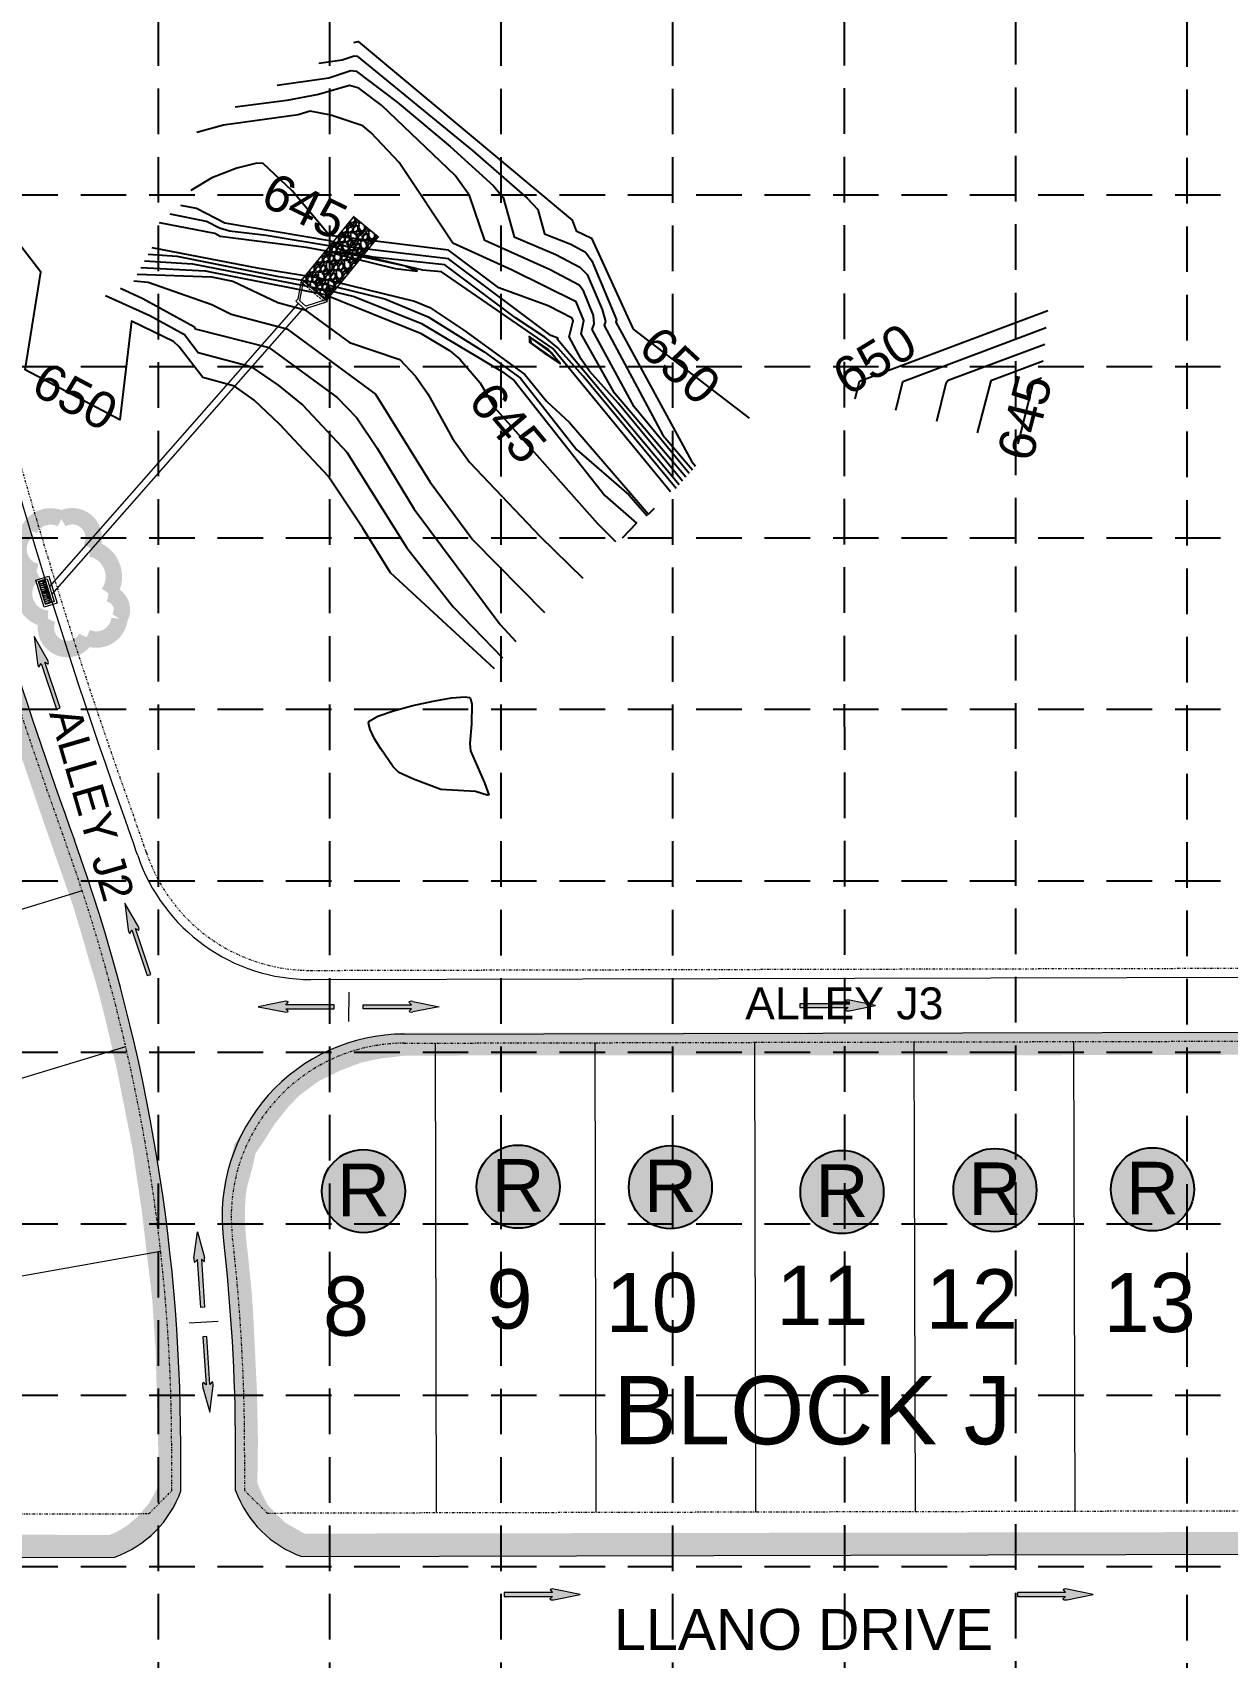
# Model space of a CAD drawing. Extents: x 7749 to 9256, y 6499 to 8908.
# Drawn here: x 8662.7 to 8924.8, y 7044.8 to 7401 of the extents above; entities that cross this region are included whole.
import ezdxf
from ezdxf.enums import TextEntityAlignment as Align

# ---------------------------------------------------------------- set-up
doc = ezdxf.new("R2010")
doc.units = 0
doc.header["$MEASUREMENT"] = 0
for name, pattern in [('ACAD_ISO02W100', [15, 12, -3]), ('DASHED', [0.75, 0.5, -0.25]), ('DIVIDE', [1.25, 0.5, -0.25, 0, -0.25, 0, -0.25])]:
    doc.linetypes.add(name, pattern=pattern)
for name, color, linetype in [('1 ALLEY', 7, 'Continuous'), ('1 BLOCK NUMBERS', 7, 'Continuous'), ('1 LOT NUMBERS', 7, 'Continuous'), ('1 RYLAND LOT', 7, 'Continuous'), ('1 STREET NAMES', 7, 'Continuous'), ('27', 7, 'Continuous'), ('29', 7, 'Continuous'), ('BASE', 7, 'Continuous'), ('CTEXT', 3, 'Continuous'), ('CTR', 2, 'Continuous'), ('CTRINDEX', 4, 'Continuous'), ('DED-4692-2629', 7, 'Continuous'), ('DED-4746-825', 7, 'Continuous'), ('DED-4986-2484', 7, 'Continuous'), ('EROSION BLANKETS', 84, 'Continuous'), ('FLOODPLAIN-CB', 7, 'Continuous'), ('GRID', 254, 'DASHED'), ('INLET PROTECTION', 5, 'Continuous'), ('LEGEND', 7, 'Continuous'), ('PNTNO', 7, 'Continuous')]:
    doc.layers.add(name, color=color, linetype=linetype)
doc.styles.add('ryland', font='ARIAL.TTF', dxfattribs={"height": 25})
doc.styles.get("Standard").update_dxf_attribs({"font": 'ARIAL.TTF'})

# ---------------------------------------------------------------- blocks, each defined once
blk = doc.blocks.new('RYLAND')
h = blk.add_hatch(color=81)
h.paths.add_polyline_path([(1.164, -1.048, 1), (-1.408, -1.048, 1)])
h.paths.add_polyline_path([(-1.348, -2.228), (1.104, -2.228), (1.104, 0.21), (-1.348, 0.21)], flags=25)
at = {"color": 5}
blk.add_circle((-0.122, -1.048), 1.286, dxfattribs=at)
at = {"layer": 'BASE', "color": 5, "style": 'ryland'}
blk.add_text('R', height=1.625, dxfattribs=at).set_placement((-0.122, -1.821), align=Align.CENTER)
blk = doc.blocks.new('A$C78F112AD')
at = {"layer": 'LEGEND', "linetype": 'ACAD_ISO02W100'}
h = blk.add_hatch(dxfattribs=at)
h.set_pattern_fill('GRAVEL', color=240, scale=4.378627, angle=190.0242, style=0)
h.set_pattern_definition([(58.03697, (296.072, 287.8846), (27.6348297, 44.90333938), [0.589083, -58.319313]), (14.99387, (296.38385, 288.38436), (-50.97926302, -13.45766218), [1.010885, -100.07756]), (322.53457, (297.36032, 288.6459), (-51.50156446, 39.80807612), [0.712788, -70.566086]), (97.29787, (298.85138, 290.02108), (10.93142407, -86.99784347), [0.920554, -91.1348]), (122.85787, (298.73444, 290.93418), (30.70487597, -47.93059065), [0.902676, -89.365023]), (187.29787, (298.24469, 291.69244), (86.99784347, 10.93142407), [0.920554, -91.1348]), (227.71837, (297.33159, 291.57551), (48.4316392, 53.02588119), [1.217385, -120.521036]), (262.27947, (296.51257, 290.67483), (-13.415029214, -100.19436304), [1.149337, -113.784396]), (311.45377, (296.35816, 289.53591), (44.40238012, -49.95589163), [0.92367, -91.443558]), (5.26057, (296.96965, 288.84363), (-48.1917843, -4.07200797), [1.054513, -51.671135]), (52.42157, (298.01972, 288.94031), (43.357694113, 56.57551316), [1.363714, -135.007836]), (328.83827, (294.5751, 289.30966), (34.75545793, -20.53557504), [0.465452, -46.079983]), (1.49337, (294.97338, 289.0688), (-57.57751342, -1.28447014), [0.88552, -87.66672]), (55.0242, (295.8586, 289.092), (-0.76216, 4.311786), [0.61923, -5.57308]), (33.22277, (296.2519, 288.6278), (-20.03460015, -12.4343718), [0.333467, -33.01316]), (121.82557, (296.53085, 288.8105), (6.5982627, -12.1731945), [0.47159, -23.108035]), (220.98797, (296.28216, 289.2112), (-11.4110233, -10.9100564), [0.76595, -24.765613]), (351.58927, (295.704, 288.7088), (-9.385729, 2.787458), [0.553857, -13.292578]), (206.41367, (299.03168, 289.25258), (-40.83137923, -20.55691857), [0.775893, -76.813568]), (260.37037, (298.3368, 288.90743), (8.86335999, 50.4782709), [0.65093, -64.442034]), (123.22277, (295.8564, 287.8465), (12.4343718, -20.03460015), [0.66693, -32.679696]), (173.63467, (295.491, 288.4044), (45.40432541, -5.31372426), [0.775893, -76.813568]), (169.46817, (298.55914, 291.9259), (23.0832454, -4.81275216), [0.74822, -36.662783]), (124.79927, (297.82353, 292.06265), (29.94264538, -43.6188501), [0.626923, -62.06547]), (256.82557, (295.05114, 292.15064), (-4.81277675, -23.0832404), [0.66693, -32.679696]), (207.37817, (294.89914, 291.50126), (53.0045704, 27.1551891), [0.733994, -72.665165]), (259.46817, (297.1639, 292.5241), (4.81275216, 23.0832454), [0.37411, -37.036893]), (291.33407, (295.30985, 292.1964), (7.3604128, -16.4849826), [0.223266, -22.103434]), (355.98797, (295.3911, 291.9884), (-13.6975133, 2.0252968), [0.902676, -17.15086]), (16.03317, (296.29154, 291.92525), (-42.35568274, -11.93337663), [0.836537, -82.817006]), (133.71427, (296.2136, 289.5993), (5.8361088, -7.861406), [0.631494, -15.155867]), (183.18137, (295.77716, 290.05572), (-74.824655285, -4.33310878), [1.102512, -109.14849]), (250.96957, (294.67635, 289.99454), (11.91202013, 33.23112986), [0.450806, -44.629913]), (280.0242, (294.5294, 289.5684), (5.073944, -3.549625), [0.262718, -4.11591]), (310.28057, (296.40064, 291.81114), (-22.5822338, 27.13386628), [0.608296, -60.22153]), (238.03697, (296.79392, 291.34707), (-27.6348297, -44.90333938), [1.178166, -57.73023]), (190.0242, (296.1702, 290.3475), (-3.549625, -5.073944), [1.138443, -3.240184]), (155.32897, (295.04917, 290.14937), (48.45294148, -22.560936), [0.692322, -68.53984]), (84.07877, (294.42004, 290.43835), (1.2631455, 18.00929715), [0.637537, -31.239346]), (37.67017, (294.48581, 291.07248), (74.30228196, 57.59890431), [1.03802, -102.764063]), (5.45027, (295.30745, 291.70683), (56.815353686, 5.59631268), [1.098155, -108.717244])])
h.paths.add_polyline_path([(27.77, 15.9), (0.32, 11.1), (2.22, 0.32), (29.65, 5.21)])
at = {"layer": 'LEGEND', "color": 240, "linetype": 'Continuous', "const_width": 0.547}
blk.add_lwpolyline([(27.77, 15.9), (0.32, 11.1), (2.22, 0.32), (29.65, 5.21)], close=True, dxfattribs=at)
blk = doc.blocks.new('A$C488D7619')
at = {"layer": 'INLET PROTECTION', "color": 170, "ltscale": 100, "const_width": 1.26}
blk.add_lwpolyline([(3.95, 6.64, 0.520567), (3.95, 6.64, 0.765195), (1.1, 5.21, 0.417879), (1.08, 2.62, 0.6649), (4.34, 2.12, 0.744833), (8.02, 1.81, 0.975642), (10.31, 4.18, 0.520567), (9.74, 7.03, 0.520567), (7.65, 6.84, 0.540264), (3.95, 6.64)], format="xyb", close=True, dxfattribs=at)

msp = doc.modelspace()

# ---------------------------------------------------------------- hatches: boundary and pattern name
at = {"layer": 'FLOODPLAIN-CB', "linetype": 'Continuous', "lineweight": 0}
h = msp.add_hatch(color=7, dxfattribs=at)
edge = h.paths.add_edge_path()
edge.add_line((8664.22, 7262), (8664.63, 7262.71))
edge.add_line((8664.63, 7262.71), (8667.96, 7252.66))
edge.add_line((8667.96, 7252.66), (8668.77, 7252.94))
edge.add_line((8668.77, 7252.94), (8665.44, 7262.98))
edge.add_line((8665.44, 7262.98), (8666.09, 7262.63))
edge.add_line((8666.09, 7262.63), (8666.09, 7262.63))
edge.add_ellipse((8665.97, 7263.15), major_axis=(-0.176, 0.532), ratio=0.285714, start_angle=162.8173, end_angle=304.7269)
edge.add_line((8665.99, 7263.49), (8665.99, 7263.49))
edge.add_line((8665.99, 7263.49), (8663.11, 7268.58))
edge.add_line((8663.11, 7268.58), (8663.79, 7262.77))
edge.add_line((8663.79, 7262.77), (8663.79, 7262.77))
edge.add_ellipse((8664.02, 7262.5), major_axis=(-0.176, 0.532), ratio=0.285714, start_angle=54.1685, end_angle=194.4967)
edge.add_line((8664.22, 7262), (8664.22, 7262))
h = msp.add_hatch(color=7, dxfattribs=at)
edge = h.paths.add_edge_path()
edge.add_line((8684.12, 7203.58), (8684.52, 7204.29))
edge.add_line((8684.52, 7204.29), (8687.86, 7194.25))
edge.add_line((8687.86, 7194.25), (8688.67, 7194.52))
edge.add_line((8688.67, 7194.52), (8685.34, 7204.57))
edge.add_line((8685.34, 7204.57), (8685.98, 7204.21))
edge.add_line((8685.98, 7204.21), (8685.99, 7204.21))
edge.add_ellipse((8685.86, 7204.74), major_axis=(-0.176, 0.532), ratio=0.285714, start_angle=162.8173, end_angle=304.7269)
edge.add_line((8685.89, 7205.08), (8685.89, 7205.08))
edge.add_line((8685.89, 7205.08), (8683, 7210.16))
edge.add_line((8683, 7210.16), (8683.69, 7204.35))
edge.add_line((8683.69, 7204.35), (8683.69, 7204.36))
edge.add_ellipse((8683.91, 7204.09), major_axis=(-0.176, 0.532), ratio=0.285714, start_angle=54.1685, end_angle=194.4967)
edge.add_line((8684.12, 7203.58), (8684.12, 7203.58))
h = msp.add_hatch(color=7, dxfattribs=at)
edge = h.paths.add_edge_path()
edge.add_line((8718.81, 7186.47), (8718.27, 7186.97))
edge.add_line((8718.27, 7186.97), (8728.86, 7186.99))
edge.add_line((8728.86, 7186.99), (8728.86, 7187.85))
edge.add_line((8728.86, 7187.85), (8718.27, 7187.83))
edge.add_line((8718.27, 7187.83), (8718.82, 7188.44))
edge.add_line((8718.82, 7188.44), (8718.82, 7188.44))
edge.add_ellipse((8718.28, 7188.48), major_axis=(0.56, 0.001), ratio=0.285714, start_angle=-14.4967, end_angle=125.8315)
edge.add_line((8717.95, 7188.61), (8717.95, 7188.61))
edge.add_line((8717.95, 7188.61), (8712.22, 7187.42))
edge.add_line((8712.22, 7187.42), (8717.96, 7186.29))
edge.add_line((8717.96, 7186.29), (8717.96, 7186.29))
edge.add_ellipse((8718.28, 7186.43), major_axis=(0.56, 0.001), ratio=0.285714, start_angle=235.2731, end_angle=377.1827)
edge.add_line((8718.81, 7186.47), (8718.81, 7186.47))
edge.add_line((8718.81, 7186.47), (8718.81, 7186.47))
h = msp.add_hatch(color=7, dxfattribs=at)
edge = h.paths.add_edge_path()
edge.add_line((8745.3, 7186.47), (8745.84, 7186.97))
edge.add_line((8745.84, 7186.97), (8735.26, 7186.99))
edge.add_line((8735.26, 7186.99), (8735.26, 7187.85))
edge.add_line((8735.26, 7187.85), (8745.84, 7187.83))
edge.add_line((8745.84, 7187.83), (8745.29, 7188.44))
edge.add_line((8745.29, 7188.44), (8745.29, 7188.44))
edge.add_ellipse((8745.83, 7188.48), major_axis=(-0.56, 0.001), ratio=0.285714, start_angle=234.1685, end_angle=374.4967, ccw=False)
edge.add_line((8746.16, 7188.61), (8746.16, 7188.61))
edge.add_line((8746.16, 7188.61), (8751.89, 7187.42))
edge.add_line((8751.89, 7187.42), (8746.15, 7186.29))
edge.add_ellipse((8745.83, 7186.43), major_axis=(-0.56, 0.001), ratio=0.285714, start_angle=-17.1827, end_angle=124.7269, ccw=False)
edge.add_line((8745.3, 7186.47), (8745.3, 7186.47))
edge.add_line((8745.3, 7186.47), (8745.3, 7186.47))
edge.add_line((8745.3, 7186.47), (8745.3, 7186.47))
h = msp.add_hatch(color=7, dxfattribs=at)
edge = h.paths.add_edge_path()
edge.add_line((8841.02, 7188.71), (8841.57, 7188.1))
edge.add_line((8841.57, 7188.1), (8830.99, 7188.1))
edge.add_line((8830.99, 7188.1), (8830.99, 7187.24))
edge.add_line((8830.99, 7187.24), (8841.57, 7187.24))
edge.add_line((8841.57, 7187.24), (8841.03, 7186.74))
edge.add_line((8841.03, 7186.74), (8841.03, 7186.74))
edge.add_ellipse((8841.57, 7186.69), major_axis=(-0.56, 0), ratio=0.285714, start_angle=-17.1827, end_angle=124.7269)
edge.add_line((8841.89, 7186.56), (8841.89, 7186.56))
edge.add_line((8841.89, 7186.56), (8847.62, 7187.7))
edge.add_line((8847.62, 7187.7), (8841.89, 7188.88))
edge.add_line((8841.89, 7188.88), (8841.89, 7188.88))
edge.add_ellipse((8841.56, 7188.75), major_axis=(-0.56, 0), ratio=0.285714, start_angle=234.1685, end_angle=374.4967)
edge.add_line((8841.02, 7188.71), (8841.02, 7188.71))
h = msp.add_hatch(color=7, dxfattribs=at)
edge = h.paths.add_edge_path()
edge.add_line((8700.31, 7131.59), (8699.77, 7132.1))
edge.add_line((8699.77, 7132.1), (8700.48, 7121.54))
edge.add_line((8700.48, 7121.54), (8699.62, 7121.48))
edge.add_line((8699.62, 7121.48), (8698.92, 7132.04))
edge.add_line((8698.92, 7132.04), (8698.35, 7131.45))
edge.add_line((8698.35, 7131.45), (8698.35, 7131.45))
edge.add_ellipse((8698.27, 7131.99), major_axis=(-0.037, 0.559), ratio=0.285714, start_angle=54.1685, end_angle=194.4967, ccw=False)
edge.add_line((8698.12, 7132.31), (8698.12, 7132.31))
edge.add_line((8698.12, 7132.31), (8698.92, 7138.1))
edge.add_line((8698.92, 7138.1), (8700.43, 7132.46))
edge.add_ellipse((8700.32, 7132.13), major_axis=(-0.037, 0.559), ratio=0.285714, start_angle=162.8173, end_angle=304.7269, ccw=False)
edge.add_line((8700.31, 7131.59), (8700.31, 7131.59))
edge.add_line((8700.31, 7131.59), (8700.31, 7131.59))
edge.add_line((8700.31, 7131.59), (8700.31, 7131.59))
h = msp.add_hatch(color=7, dxfattribs=at)
edge = h.paths.add_edge_path()
edge.add_line((8702.11, 7105.17), (8701.65, 7104.59))
edge.add_line((8701.65, 7104.59), (8700.92, 7115.15))
edge.add_line((8700.92, 7115.15), (8700.06, 7115.09))
edge.add_line((8700.06, 7115.09), (8700.79, 7104.54))
edge.add_line((8700.79, 7104.54), (8700.15, 7105.04))
edge.add_line((8700.15, 7105.04), (8700.15, 7105.04))
edge.add_ellipse((8700.15, 7104.5), major_axis=(-0.039, 0.559), ratio=0.285714, start_angle=-14.4967, end_angle=125.8315)
edge.add_line((8700.04, 7104.16), (8700.04, 7104.16))
edge.add_line((8700.04, 7104.16), (8701.62, 7098.53))
edge.add_line((8701.62, 7098.53), (8702.35, 7104.33))
edge.add_line((8702.35, 7104.33), (8702.35, 7104.33))
edge.add_ellipse((8702.2, 7104.64), major_axis=(-0.039, 0.559), ratio=0.285714, start_angle=235.2731, end_angle=377.1827)
edge.add_line((8702.11, 7105.17), (8702.11, 7105.17))
edge.add_line((8702.11, 7105.17), (8702.11, 7105.17))
h = msp.add_hatch(color=7, dxfattribs=at)
edge = h.paths.add_edge_path()
edge.add_line((8776.22, 7059.6), (8776.76, 7058.99))
edge.add_line((8776.76, 7058.99), (8766.18, 7058.99))
edge.add_line((8766.18, 7058.99), (8766.18, 7058.13))
edge.add_line((8766.18, 7058.13), (8776.76, 7058.13))
edge.add_line((8776.76, 7058.13), (8776.23, 7057.63))
edge.add_line((8776.23, 7057.63), (8776.23, 7057.63))
edge.add_ellipse((8776.76, 7057.58), major_axis=(-0.56, 0), ratio=0.285714, start_angle=-17.1827, end_angle=124.7269)
edge.add_line((8777.08, 7057.45), (8777.08, 7057.45))
edge.add_line((8777.08, 7057.45), (8782.81, 7058.58))
edge.add_line((8782.81, 7058.58), (8777.08, 7059.76))
edge.add_line((8777.08, 7059.76), (8777.09, 7059.77))
edge.add_ellipse((8776.76, 7059.64), major_axis=(-0.56, 0), ratio=0.285714, start_angle=234.1685, end_angle=374.4967)
edge.add_line((8776.22, 7059.6), (8776.22, 7059.6))
h = msp.add_hatch(color=7, dxfattribs=at)
edge = h.paths.add_edge_path()
edge.add_line((8888.74, 7059.6), (8889.29, 7058.99))
edge.add_line((8889.29, 7058.99), (8878.71, 7058.99))
edge.add_line((8878.71, 7058.99), (8878.71, 7058.13))
edge.add_line((8878.71, 7058.13), (8889.29, 7058.13))
edge.add_line((8889.29, 7058.13), (8888.76, 7057.63))
edge.add_line((8888.76, 7057.63), (8888.76, 7057.63))
edge.add_ellipse((8889.29, 7057.58), major_axis=(-0.56, 0), ratio=0.285714, start_angle=-17.1827, end_angle=124.7269)
edge.add_line((8889.61, 7057.45), (8889.61, 7057.45))
edge.add_line((8889.61, 7057.45), (8895.34, 7058.58))
edge.add_line((8895.34, 7058.58), (8889.61, 7059.76))
edge.add_line((8889.61, 7059.76), (8889.61, 7059.77))
edge.add_ellipse((8889.29, 7059.64), major_axis=(-0.56, 0), ratio=0.285714, start_angle=234.1685, end_angle=374.4967)
edge.add_line((8888.74, 7059.6), (8888.74, 7059.6))

# ---------------------------------------------------------------- linework, layer by layer
at = {"layer": '27', "color": 7, "linetype": 'DIVIDE', "lineweight": 0}
for p, q in [((8723.79, 7195.4), (8981.89, 7196.02)), ((8744.22, 7179.45), (8927.93, 7179.89)), ((8693.27, 7081.32), (8693.25, 7091.32)), ((8709.27, 7081.36), (8709.25, 7091.36)), ((8688.28, 7076.31), (8693.27, 7081.32)), ((8714.28, 7076.37), (8709.27, 7081.36)), ((8606.16, 7076.11), (8688.28, 7076.31)), ((8961.18, 7076.97), (8714.28, 7076.37))]:
    msp.add_line(p, q, dxfattribs=at)
for centre, radius, start, end in [((9806.51, 7632.76), 1192, 195.01998, 199.81564), ((9806.51, 7632.76), 1208, 195.01998, 199.81564), ((8301.25, 7090.37), 408, 18.7042, 19.8156), ((8301.25, 7090.37), 392, 0.1389, 19.8156), ((8723.69, 7233.4), 38, 198.7042, 270.1389), ((8744.31, 7141.45), 38, 90.1389, 186.5757), ((8301.25, 7090.37), 408, 0.1389, 6.5757)]:
    msp.add_arc(centre, radius, start, end, dxfattribs=at)
at = {"layer": '29', "color": 7, "linetype": 'Continuous', "lineweight": 0}
for p, q in [((8673.63, 7212.83), (8568.74, 7180.65)), ((8579.44, 7147.21), (8683.17, 7178.71)), ((8751.03, 7179.46), (8751.28, 7076.46)), ((8786.03, 7179.55), (8786.28, 7076.55)), ((8821.03, 7179.63), (8821.28, 7076.63)), ((8856.03, 7179.72), (8856.28, 7076.72)), ((8891.03, 7179.8), (8891.28, 7076.8)), ((8587.06, 7115.43), (8690.83, 7133.87))]:
    msp.add_line(p, q, dxfattribs=at)
at = {"layer": 'CTR', "color": 5}
for points, elevation in [([(8725.55, 7394.26), (8730.66, 7395.01), (8733.29, 7395.87), (8733.95, 7395.8), (8759.26, 7375.1), (8771.24, 7364.68), (8773.58, 7362.24), (8775.04, 7356.91), (8780.75, 7354.61), (8783.98, 7352.86), (8785.37, 7350.99), (8790.78, 7338.01), (8790.62, 7337.52), (8807.23, 7307.07), (8808.15, 7305.96)], 649), ([(8716.36, 7389.44), (8727.71, 7391.09), (8732.51, 7392.67), (8733.73, 7392.57), (8742.73, 7385.77), (8754.32, 7376.05), (8763.81, 7367.43), (8765.95, 7364.83), (8768.34, 7356.21), (8777.46, 7352.35), (8782.78, 7349.59), (8784.34, 7347.96), (8787.64, 7340.29), (8788.38, 7337.69), (8788.06, 7336.75), (8800.99, 7312.73), (8807.43, 7305.14)], 648), ([(8806.72, 7304.32), (8794.65, 7318.95), (8785.49, 7335.94), (8785.9, 7337.15), (8785.74, 7338.94), (8783.56, 7344.37), (8782.62, 7345.59), (8776.28, 7348.98), (8761.94, 7355.39), (8758.59, 7365.27), (8755.41, 7369.7), (8739.3, 7385.03), (8734.28, 7388.83), (8732.26, 7389.42), (8725.47, 7387.4), (8718.49, 7386.09), (8707.17, 7384.63)], 647), ([(8806, 7303.5), (8790.36, 7321.96), (8783.04, 7334.95), (8783.65, 7337.9), (8781.92, 7342), (8767.91, 7348.91), (8754.94, 7354.81), (8743.13, 7372.54), (8737.02, 7379), (8735.14, 7380.53), (8728.18, 7382.88), (8723.65, 7383.76), (8721, 7383), (8704.64, 7380.73), (8698.74, 7379.06)], 646), ([(8803.85, 7301.05), (8783.46, 7325.7), (8777.94, 7331.87), (8775.09, 7334.2), (8768.64, 7338.49), (8753.14, 7350.1), (8737.46, 7351.74), (8731.06, 7353.03), (8728.96, 7354.05), (8713.95, 7356.51), (8705.93, 7357.47), (8703.73, 7358.09), (8700.88, 7359.61), (8692.91, 7361.19)], 643), ([(8804.57, 7301.87), (8777.84, 7333.68), (8777.92, 7334.01), (8776.39, 7334.57), (8753.95, 7351.41), (8731.73, 7353.99), (8727.89, 7355.36), (8704.89, 7359.18), (8698.72, 7362.41), (8695.27, 7363.08)], 644), ([(8802.67, 7300.32), (8776.86, 7331.71), (8752.43, 7348.52), (8748.34, 7348.9), (8732.66, 7352.64), (8729.09, 7352.68), (8722.84, 7353.87), (8703.91, 7356.27), (8702.71, 7356.92), (8690.55, 7359.29)], 642), ([(8688.86, 7353.88), (8712, 7349.43), (8725.6, 7347.26), (8746.52, 7342.12), (8749.84, 7340.76), (8757.29, 7335.78), (8770.71, 7326.03), (8775.42, 7320.16), (8780.47, 7315.53), (8797.8, 7295.42), (8799.15, 7296.7)], 642), ([(8687.28, 7350.95), (8697.83, 7350.31), (8727.5, 7344.54), (8733.26, 7343.12), (8748.05, 7337.24), (8765.81, 7326.59), (8768.37, 7324.72), (8788.24, 7299.5), (8795.18, 7293.43), (8792.02, 7290.17)], 644), ([(8688.07, 7352.42), (8694.39, 7351.98), (8716.33, 7347.6), (8725.64, 7346.12), (8739.96, 7342.6), (8749.5, 7338.67), (8761.81, 7331), (8769.73, 7325.24), (8782, 7309.62), (8793.52, 7299.68), (8797.52, 7295.05)], 643), ([(8747.18, 7348.71), (8744.21, 7349.87), (8731.62, 7352.54), (8729.2, 7352.47), (8742.24, 7349.31), (8747.18, 7348.71)], 641), ([(8684.92, 7346.56), (8688.12, 7346.27), (8702.05, 7341.38), (8706.26, 7339.23), (8718.51, 7336.08), (8737.98, 7321.72), (8749.9, 7302.45), (8759.26, 7289.82), (8775, 7273.83)], 647), ([(8685.71, 7348.03), (8701.99, 7347.43), (8706.63, 7346.52), (8716.5, 7341.82), (8722.44, 7340.21), (8732.22, 7333.08), (8743.29, 7329.31), (8746.72, 7325.7), (8749.39, 7321.82), (8754.84, 7312.01), (8758.54, 7306.8), (8774.08, 7290.49), (8783.44, 7281.39)], 646), ([(8678.73, 7343.34), (8688.49, 7338.95), (8696.03, 7334.84), (8699.06, 7330.84), (8710.63, 7327.82), (8716.57, 7323.67), (8721.99, 7319.32), (8731.63, 7309.03), (8744.83, 7288.06), (8754.95, 7275.08), (8765.83, 7263.92)], 649), ([(8681.99, 7344.96), (8686.93, 7342.7), (8698.07, 7336.54), (8698.43, 7336.05), (8714.57, 7331.95), (8729.54, 7321.01), (8733.84, 7316.55), (8738.3, 7309.9), (8746.46, 7296.55), (8765.32, 7271.25), (8768.75, 7267.5)], 648), ([(8843.14, 7320.74), (8844.09, 7324.58), (8885.42, 7340.09)], 649), ([(8852.05, 7318.24), (8853.62, 7324.52), (8885.06, 7336.37)], 648), ([(8777.21, 7329.93), (8775.56, 7331.76), (8771.65, 7334.36), (8772.07, 7332.89), (8778.46, 7328.46), (8777.21, 7329.93)], 641), ([(8775.07, 7330.62), (8778.45, 7328.35), (8776.45, 7330.84), (8771.73, 7334.31), (8771.71, 7333.15), (8775.07, 7330.62)], 641), ([(8884.7, 7332.65), (8863.54, 7324.74), (8863.04, 7324.04), (8860.97, 7315.73)], 647), ([(8884.35, 7328.94), (8872.91, 7324.67), (8869.89, 7313.23)], 646), ([(8752.26, 7235.09), (8746.29, 7237.33), (8743.06, 7238.8), (8741.85, 7240.05), (8739.11, 7243.95), (8737.76, 7246.2), (8736.78, 7248.2), (8736.42, 7249.63), (8736.57, 7250.02), (8738.48, 7251.11), (8741.88, 7252.3), (8746.13, 7253.47), (8750.59, 7254.46), (8754.63, 7255.14), (8757.62, 7255.36), (8758.52, 7255.26), (8758.8, 7255.02), (8759.09, 7253.75), (8758.98, 7249.39), (8758.64, 7245.11), (8758.79, 7243.51), (8761.85, 7236.52), (8762.78, 7233.9), (8762.41, 7233.83), (8759.84, 7234.65), (8752.26, 7235.09)], 651)]:
    msp.add_lwpolyline(points, dxfattribs=dict(at, elevation=elevation))
at = {"layer": 'CTRINDEX', "color": 5}
for points, elevation in [([(8733.19, 7398.81), (8734.12, 7399.04), (8781.04, 7359.87), (8781.95, 7357.54), (8785.28, 7355.94), (8794.44, 7336.01), (8819.87, 7316.44)], 650), ([(8764.04, 7261.55), (8741.27, 7282.54), (8735.2, 7292.38), (8727.59, 7303.74), (8716.96, 7315.05), (8711.32, 7320.44), (8707, 7323.47), (8700.09, 7325.36), (8694.92, 7332.14), (8693.67, 7333.27), (8684.44, 7337.7), (8681.89, 7316.08), (8661.11, 7327.08), (8664.58, 7348.47), (8629.86, 7393.5)], 650), ([(8805.28, 7302.68), (8791.18, 7319.72), (8784.89, 7326.75), (8783.05, 7329.39), (8780.42, 7334.27), (8781.26, 7337.79), (8781.06, 7338.4), (8775.81, 7341.12), (8765.01, 7345.07), (8753.98, 7353.29), (8727.83, 7356.52), (8719.7, 7366.28), (8713.28, 7372.28), (8711.9, 7372.4), (8707.5, 7371.29), (8702.05, 7369.16), (8697.48, 7366.35)], 645), ([(8686.49, 7349.49), (8700.56, 7348.73), (8726.83, 7343.56), (8747.79, 7335.11), (8754.21, 7331.27), (8756.42, 7329.37), (8760.88, 7324.24), (8764.06, 7318.82), (8786.64, 7293.37), (8790.6, 7289.42)], 645), ([(8734.18, 7351.57), (8734.18, 7351.57)], 640), ([(8734.18, 7351.57), (8734.18, 7351.57)], 640), ([(8883.99, 7325.22), (8882.28, 7324.59), (8878.8, 7310.73)], 645)]:
    msp.add_lwpolyline(points, dxfattribs=dict(at, elevation=elevation))
at = {"layer": 'DED-4692-2629', "color": 7, "linetype": 'Continuous', "lineweight": 0}
for p, q in [((8663.42, 7280.96), (8666.28, 7281.85)), ((8666.28, 7281.85), (8668.12, 7275.94)), ((8665.25, 7275.05), (8663.42, 7280.96)), ((8664.04, 7280.63), (8665.95, 7281.22)), ((8665.48, 7281.07), (8664.04, 7280.63)), ((8664.04, 7280.63), (8664.79, 7278.24)), ((8665.58, 7275.67), (8664.04, 7280.63)), ((8664.16, 7280.55), (8664.75, 7280.73)), ((8664.19, 7280.44), (8664.16, 7280.55)), ((8664.79, 7280.63), (8664.19, 7280.44)), ((8664.29, 7280.13), (8664.88, 7280.32)), ((8664.32, 7280.03), (8664.29, 7280.13)), ((8664.91, 7280.21), (8664.32, 7280.03)), ((8664.41, 7279.72), (8665.01, 7279.9)), ((8664.45, 7279.61), (8664.41, 7279.72)), ((8665.04, 7279.8), (8664.45, 7279.61)), ((8664.54, 7279.3), (8665.14, 7279.49)), ((8664.58, 7279.2), (8664.54, 7279.3)), ((8665.17, 7279.38), (8664.58, 7279.2)), ((8664.67, 7278.89), (8665.27, 7279.07)), ((8664.7, 7278.78), (8664.67, 7278.89)), ((8665.3, 7278.97), (8664.7, 7278.78)), ((8664.75, 7280.73), (8664.79, 7280.63)), ((8664.79, 7278.24), (8666.22, 7278.68)), ((8664.8, 7278.47), (8665.4, 7278.66)), ((8664.83, 7278.37), (8664.8, 7278.47)), ((8665.43, 7280.94), (8664.83, 7280.76)), ((8664.83, 7280.76), (8664.86, 7280.65)), ((8665.43, 7278.55), (8664.83, 7278.37)), ((8666.27, 7278.5), (8664.84, 7278.06)), ((8664.84, 7278.06), (8665.58, 7275.67)), ((8664.86, 7280.65), (8665.46, 7280.84)), ((8664.88, 7280.32), (8664.91, 7280.21)), ((8664.95, 7277.98), (8665.55, 7278.17)), ((8665.56, 7280.53), (8664.96, 7280.34)), ((8664.96, 7280.34), (8664.99, 7280.24)), ((8664.99, 7280.24), (8665.59, 7280.42)), ((8665.58, 7278.06), (8664.99, 7277.88)), ((8665.01, 7279.9), (8665.04, 7279.8)), ((8665.69, 7280.11), (8665.09, 7279.93)), ((8665.09, 7279.93), (8665.12, 7279.82)), ((8665.12, 7279.82), (8665.72, 7280.01)), ((8665.14, 7279.49), (8665.17, 7279.38)), ((8665.82, 7279.7), (8665.22, 7279.51)), ((8665.22, 7279.51), (8665.25, 7279.41)), ((8665.25, 7279.41), (8665.85, 7279.59)), ((8665.27, 7279.07), (8665.3, 7278.97)), ((8665.95, 7279.28), (8665.35, 7279.1)), ((8665.35, 7279.1), (8665.38, 7278.99)), ((8665.38, 7278.99), (8665.98, 7279.18)), ((8665.4, 7278.66), (8665.43, 7278.55)), ((8665.46, 7280.84), (8665.43, 7280.94)), ((8666.22, 7278.68), (8665.48, 7281.07)), ((8666.07, 7278.87), (8665.48, 7278.68)), ((8665.48, 7278.68), (8665.51, 7278.58)), ((8665.51, 7278.58), (8666.11, 7278.76)), ((8665.55, 7278.17), (8665.58, 7278.06)), ((8665.59, 7280.42), (8665.56, 7280.53)), ((8666.23, 7278.38), (8665.63, 7278.19)), ((8665.63, 7278.19), (8665.66, 7278.09)), ((8665.66, 7278.09), (8666.26, 7278.27)), ((8665.72, 7280.01), (8665.69, 7280.11)), ((8665.85, 7279.59), (8665.82, 7279.7)), ((8665.95, 7281.22), (8667.49, 7276.27)), ((8665.98, 7279.18), (8665.95, 7279.28)), ((8666.11, 7278.76), (8666.07, 7278.87)), ((8666.26, 7278.27), (8666.23, 7278.38)), ((8667.02, 7276.12), (8666.27, 7278.5)), ((8664.99, 7277.88), (8664.95, 7277.98)), ((8665.08, 7277.57), (8665.68, 7277.75)), ((8665.11, 7277.46), (8665.08, 7277.57)), ((8665.71, 7277.65), (8665.11, 7277.46)), ((8665.21, 7277.15), (8665.81, 7277.34)), ((8665.24, 7277.05), (8665.21, 7277.15)), ((8665.84, 7277.23), (8665.24, 7277.05)), ((8668.12, 7275.94), (8665.25, 7275.05)), ((8665.34, 7276.74), (8665.94, 7276.92)), ((8665.37, 7276.63), (8665.34, 7276.74)), ((8665.97, 7276.82), (8665.37, 7276.63)), ((8665.47, 7276.32), (8666.07, 7276.51)), ((8665.5, 7276.22), (8665.47, 7276.32)), ((8666.1, 7276.4), (8665.5, 7276.22)), ((8667.49, 7276.27), (8665.58, 7275.67)), ((8665.58, 7275.67), (8667.02, 7276.12)), ((8665.6, 7275.9), (8666.2, 7276.09)), ((8665.63, 7275.8), (8665.6, 7275.9)), ((8666.23, 7275.99), (8665.63, 7275.8)), ((8665.68, 7277.75), (8665.71, 7277.65)), ((8666.36, 7277.96), (8665.76, 7277.78)), ((8665.76, 7277.78), (8665.79, 7277.67)), ((8665.79, 7277.67), (8666.39, 7277.86)), ((8665.81, 7277.34), (8665.84, 7277.23)), ((8666.48, 7277.55), (8665.89, 7277.36)), ((8665.89, 7277.36), (8665.92, 7277.26)), ((8665.92, 7277.26), (8666.52, 7277.44)), ((8665.94, 7276.92), (8665.97, 7276.82)), ((8666.61, 7277.13), (8666.02, 7276.95)), ((8666.02, 7276.95), (8666.05, 7276.84)), ((8666.05, 7276.84), (8666.65, 7277.03)), ((8666.07, 7276.51), (8666.1, 7276.4)), ((8666.74, 7276.72), (8666.15, 7276.53)), ((8666.15, 7276.53), (8666.18, 7276.43)), ((8666.18, 7276.43), (8666.77, 7276.61)), ((8666.2, 7276.09), (8666.23, 7275.99)), ((8666.87, 7276.3), (8666.27, 7276.12)), ((8666.27, 7276.12), (8666.31, 7276.01)), ((8666.31, 7276.01), (8666.9, 7276.2)), ((8666.39, 7277.86), (8666.36, 7277.96)), ((8666.52, 7277.44), (8666.48, 7277.55)), ((8666.65, 7277.03), (8666.61, 7277.13)), ((8666.77, 7276.61), (8666.74, 7276.72)), ((8666.9, 7276.2), (8666.87, 7276.3))]:
    msp.add_line(p, q, dxfattribs=at)
at = {"layer": 'DED-4746-825', "color": 7, "linetype": 'Continuous', "lineweight": 0}
for p, q in [((8723.79, 7193.4), (8979.9, 7194.02)), ((8744.22, 7181.45), (8927.93, 7181.89)), ((8695.27, 7081.33), (8695.25, 7091.33)), ((8707.27, 7081.36), (8707.25, 7091.36))]:
    msp.add_line(p, q, dxfattribs=at)
for centre, radius, start, end in [((9806.51, 7632.76), 1194, 192.80031, 199.81564), ((9806.51, 7632.76), 1206, 195.01998, 199.81564), ((8301.25, 7090.37), 406, 18.7042, 19.8156), ((8301.25, 7090.37), 394, 0.1389, 19.8156), ((8723.69, 7233.4), 40, 198.7042, 270.1389), ((8744.31, 7141.45), 40, 90.1389, 186.5757), ((8301.25, 7090.37), 406, 0.1389, 6.5757), ((8672.66, 7089.37), 24, 289.8482, 340.4295), ((8729.85, 7089.51), 24, 199.8482, 250.4295)]:
    msp.add_arc(centre, radius, start, end, dxfattribs=at)
at = {"layer": 'DED-4986-2484', "color": 7, "linetype": 'Continuous', "lineweight": 0}
for p, q in [((8605.85, 7066.61), (8680.81, 7066.79)), ((8721.81, 7066.89), (8953.61, 7067.45))]:
    msp.add_line(p, q, dxfattribs=at)
at = {"layer": 'EROSION BLANKETS', "lineweight": 0, "const_width": 5, "flags": 128}
for points in [[(8651.13, 7278.56), (8662.47, 7243.53), (8667.52, 7228.78), (8669.84, 7222.14), (8673.97, 7210.42), (8675.75, 7204.47), (8677.23, 7199.35), (8679.18, 7192.91), (8680.92, 7186.19), (8682.37, 7180.01), (8683.9, 7173.15), (8687.11, 7156.87), (8689.14, 7143.23), (8691.45, 7123.76), (8692.23, 7112.2), (8692.82, 7089.78), (8692.81, 7083.42), (8692.72, 7081.99), (8692.23, 7080.54), (8690.31, 7077.11), (8687.5, 7073.81), (8684.95, 7071.65), (8682.19, 7069.98), (8680.14, 7069.16), (8604, 7069.19)], [(8952.7, 7069.82), (8722.02, 7069.43), (8720.69, 7069.98), (8716.62, 7072.35), (8714.2, 7074.65), (8712.24, 7076.79), (8710.68, 7079.78), (8709.53, 7082.55), (8709.66, 7092.36), (8709.46, 7102.73), (8708.97, 7113), (8708.63, 7119.98), (8708.26, 7125.1), (8707.48, 7132.84), (8707.02, 7136.88), (8706.8, 7140.34), (8706.8, 7143.03), (8706.98, 7146.24), (8707.34, 7148.5), (8708.58, 7152.97), (8709.27, 7156.21), (8711.51, 7159.57), (8713.89, 7163.35), (8717.02, 7167.22), (8719.72, 7169.99), (8724.24, 7173.31), (8729.26, 7175.75), (8734.15, 7177.62), (8738.42, 7178.53), (8744.43, 7179.24), (8889.15, 7179.32), (8919.54, 7179.36), (8927.16, 7179.42), (8929.92, 7179.36)]]:
    msp.add_lwpolyline(points, dxfattribs=at)
at = {"layer": 'FLOODPLAIN-CB', "color": 7, "linetype": 'Continuous', "lineweight": 0}
for p, q in [((8665.99, 7263.49), (8663.11, 7268.58)), ((8663.11, 7268.58), (8663.79, 7262.77)), ((8663.79, 7262.77), (8663.79, 7262.77)), ((8664.22, 7262), (8664.63, 7262.71)), ((8664.22, 7262), (8664.22, 7262)), ((8664.63, 7262.71), (8667.96, 7252.66)), ((8668.77, 7252.94), (8665.44, 7262.98)), ((8665.44, 7262.98), (8666.09, 7262.63)), ((8665.99, 7263.49), (8665.99, 7263.49)), ((8666.09, 7262.63), (8666.09, 7262.63)), ((8667.96, 7252.66), (8668.77, 7252.94)), ((8683.37, 7212.47), (8683.37, 7212.47)), ((8685.89, 7205.08), (8683, 7210.16)), ((8683, 7210.16), (8683.69, 7204.35)), ((8684.12, 7203.58), (8684.52, 7204.29)), ((8684.52, 7204.29), (8687.86, 7194.25)), ((8688.67, 7194.52), (8685.34, 7204.57)), ((8685.34, 7204.57), (8685.98, 7204.21)), ((8685.98, 7204.21), (8685.99, 7204.21)), ((8687.86, 7194.25), (8688.67, 7194.52)), ((8732.08, 7190.62), (8732.04, 7184.22)), ((8717.95, 7188.61), (8712.22, 7187.42)), ((8712.22, 7187.42), (8717.96, 7186.29)), ((8717.95, 7188.61), (8717.95, 7188.61)), ((8717.96, 7186.29), (8717.96, 7186.29)), ((8718.27, 7187.83), (8718.82, 7188.44)), ((8728.86, 7187.85), (8718.27, 7187.83)), ((8718.27, 7186.97), (8728.86, 7186.99)), ((8718.81, 7186.47), (8718.27, 7186.97)), ((8718.81, 7186.47), (8718.81, 7186.47)), ((8718.81, 7186.47), (8718.81, 7186.47)), ((8718.82, 7188.44), (8718.82, 7188.44)), ((8728.86, 7186.99), (8728.86, 7187.85)), ((8735.26, 7186.99), (8735.26, 7187.85)), ((8735.26, 7187.85), (8745.84, 7187.83)), ((8745.84, 7186.97), (8735.26, 7186.99)), ((8745.84, 7187.83), (8745.29, 7188.44)), ((8745.29, 7188.44), (8745.29, 7188.44)), ((8745.3, 7186.47), (8745.84, 7186.97)), ((8745.3, 7186.47), (8745.3, 7186.47)), ((8745.3, 7186.47), (8745.3, 7186.47)), ((8745.3, 7186.47), (8745.3, 7186.47)), ((8751.89, 7187.42), (8746.15, 7186.29)), ((8746.16, 7188.61), (8746.16, 7188.61)), ((8746.16, 7188.61), (8751.89, 7187.42)), ((8841.57, 7188.1), (8830.99, 7188.1)), ((8830.99, 7188.1), (8830.99, 7187.24)), ((8830.99, 7187.24), (8841.57, 7187.24)), ((8841.02, 7188.71), (8841.57, 7188.1)), ((8841.02, 7188.71), (8841.02, 7188.71)), ((8841.57, 7187.24), (8841.03, 7186.74)), ((8841.03, 7186.74), (8841.03, 7186.74)), ((8847.62, 7187.7), (8841.89, 7188.88)), ((8841.89, 7188.88), (8841.89, 7188.88)), ((8841.89, 7186.56), (8847.62, 7187.7)), ((8841.89, 7186.56), (8841.89, 7186.56)), ((8698.12, 7132.31), (8698.92, 7138.1)), ((8698.92, 7138.1), (8700.43, 7132.46)), ((8698.12, 7132.31), (8698.12, 7132.31)), ((8698.92, 7132.04), (8698.35, 7131.45)), ((8699.62, 7121.48), (8698.92, 7132.04)), ((8700.31, 7131.59), (8699.77, 7132.1)), ((8699.77, 7132.1), (8700.48, 7121.54)), ((8698.35, 7131.45), (8698.35, 7131.45)), ((8700.31, 7131.59), (8700.31, 7131.59)), ((8700.31, 7131.59), (8700.31, 7131.59)), ((8700.31, 7131.59), (8700.31, 7131.59)), ((8700.48, 7121.54), (8699.62, 7121.48)), ((8697.08, 7118.12), (8703.46, 7118.52)), ((8700.92, 7115.15), (8700.06, 7115.09)), ((8700.06, 7115.09), (8700.79, 7104.54)), ((8701.65, 7104.59), (8700.92, 7115.15)), ((8700.04, 7104.16), (8700.04, 7104.16)), ((8700.04, 7104.16), (8701.62, 7098.53)), ((8700.79, 7104.54), (8700.15, 7105.04)), ((8700.15, 7105.04), (8700.15, 7105.04)), ((8701.62, 7098.53), (8702.35, 7104.33)), ((8702.11, 7105.17), (8701.65, 7104.59)), ((8702.11, 7105.17), (8702.11, 7105.17)), ((8702.11, 7105.17), (8702.11, 7105.17)), ((8702.35, 7104.33), (8702.35, 7104.33)), ((8776.76, 7058.99), (8766.18, 7058.99)), ((8766.18, 7058.99), (8766.18, 7058.13)), ((8766.18, 7058.13), (8776.76, 7058.13)), ((8776.22, 7059.6), (8776.76, 7058.99)), ((8776.22, 7059.6), (8776.22, 7059.6)), ((8776.76, 7058.13), (8776.23, 7057.63)), ((8776.23, 7057.63), (8776.23, 7057.63)), ((8777.08, 7059.76), (8777.09, 7059.77)), ((8782.81, 7058.58), (8777.08, 7059.76)), ((8777.08, 7057.45), (8782.81, 7058.58)), ((8777.08, 7057.45), (8777.08, 7057.45)), ((8889.29, 7058.99), (8878.71, 7058.99)), ((8878.71, 7058.99), (8878.71, 7058.13)), ((8878.71, 7058.13), (8889.29, 7058.13)), ((8888.74, 7059.6), (8889.29, 7058.99)), ((8888.74, 7059.6), (8888.74, 7059.6)), ((8889.29, 7058.13), (8888.76, 7057.63)), ((8888.76, 7057.63), (8888.76, 7057.63)), ((8889.61, 7059.76), (8889.61, 7059.77)), ((8895.34, 7058.58), (8889.61, 7059.76)), ((8889.61, 7057.45), (8895.34, 7058.58)), ((8889.61, 7057.45), (8889.61, 7057.45))]:
    msp.add_line(p, q, dxfattribs=at)
for centre, major_axis, start_param, end_param in [((8664.02, 7262.5), (-0.176, 0.532), 0.945418, 3.394608), ((8665.97, 7263.15), (-0.176, 0.532), 2.841698, 5.318488), ((8683.91, 7204.09), (-0.176, 0.532), 0.945418, 3.394608), ((8685.86, 7204.74), (-0.176, 0.532), 2.841698, 5.318488), ((8718.28, 7188.48), (0.56, 0.001), -0.253015, 2.196174), ((8718.28, 7186.43), (0.56, 0.001), 4.10629, 6.58308), ((8745.83, 7188.48), (-0.56, 0.001), 4.087011, 6.536201), ((8745.83, 7186.43), (-0.56, 0.001), -0.299894, 2.176896), ((8841.56, 7188.75), (-0.56, 0), 4.087011, 6.536201), ((8841.57, 7186.69), (-0.56, 0), -0.299894, 2.176896), ((8698.27, 7131.99), (-0.037, 0.559), 0.945418, 3.394608), ((8700.32, 7132.13), (-0.037, 0.559), 2.841698, 5.318488), ((8700.15, 7104.5), (-0.039, 0.559), -0.253015, 2.196174), ((8702.2, 7104.64), (-0.039, 0.559), 4.10629, 6.58308), ((8776.76, 7059.64), (-0.56, 0), 4.087011, 6.536201), ((8776.76, 7057.58), (-0.56, 0), -0.299894, 2.176896), ((8889.29, 7059.64), (-0.56, 0), 4.087011, 6.536201), ((8889.29, 7057.58), (-0.56, 0), -0.299894, 2.176896)]:
    msp.add_ellipse(centre, major_axis=major_axis, ratio=0.285714, start_param=start_param, end_param=end_param, dxfattribs=at)
for p in [(8666.09, 7262.63), (8685.98, 7204.21), (8841.03, 7186.74), (8776.23, 7057.63), (8888.76, 7057.63)]:
    msp.add_point(p, dxfattribs=at)
at = {"layer": 'GRID', "linetype": 'DASHED', "ltscale": 20}
for p, q in [((8690.36, 6688.72), (8690.36, 8868.85)), ((8727.95, 6688.71), (8727.95, 8868.85)), ((8765.53, 6688.7), (8765.53, 8868.85)), ((8803.12, 6688.7), (8803.12, 8868.85)), ((8840.88, 6688.78), (8840.71, 8868.85)), ((8878.43, 6688.97), (8878.29, 8868.85)), ((8915.99, 6688.52), (8915.88, 8868.85)), ((7788.29, 7365.4), (9216.57, 7365.4)), ((7788.29, 7327.81), (9216.57, 7327.81)), ((7788.29, 7290.23), (9216.57, 7290.23)), ((7788.29, 7252.64), (9216.57, 7252.64)), ((7788.29, 7215.05), (9216.57, 7215.05)), ((7788.29, 7177.47), (9216.57, 7177.47)), ((7788.29, 7139.88), (9216.57, 7139.88)), ((7788.29, 7102.29), (9216.57, 7102.29)), ((7788.29, 7064.71), (9216.57, 7064.71))]:
    msp.add_line(p, q, dxfattribs=at)
at = {"layer": 'PNTNO', "color": 7, "linetype": 'Continuous', "lineweight": 0}
for p, q in [((8721.69, 7346.94), (8720.92, 7342.58)), ((8721.35, 7342.2), (8722.13, 7346.55)), ((8722.13, 7346.55), (8721.69, 7346.94)), ((8722.13, 7346.55), (8727.01, 7342.4)), ((8720.92, 7342.58), (8720.48, 7342.08)), ((8722.68, 7341.03), (8721.35, 7342.2)), ((8727.01, 7342.4), (8722.68, 7341.03)), ((8727.44, 7342.01), (8727.01, 7342.4)), ((8721.01, 7341.61), (8666.46, 7279.58)), ((8722.14, 7340.62), (8666.98, 7277.9)), ((8720.48, 7342.08), (8722.67, 7340.15)), ((8722.67, 7340.15), (8723.11, 7340.65)), ((8723.11, 7340.65), (8727.44, 7342.01))]:
    msp.add_line(p, q, dxfattribs=at)
at = {"layer": 'PNTNO', "color": 7, "linetype": 'DASHED', "lineweight": 0}
msp.add_line((8721.58, 7346.37), (8726.9, 7341.83), dxfattribs=at)

# ---------------------------------------------------------------- block references
at = {"layer": '1 RYLAND LOT', "color": 7, "xscale": 7.092698446829672, "yscale": 7.092698446829672, "zscale": 7.092698446829309}
for p in [(8770.08, 7155.42), (8803.48, 7155.33), (8736.17, 7154.44), (8841.11, 7154.26), (8874.66, 7154.68), (8909.2, 7154.83)]:
    msp.add_blockref('RYLAND', p, dxfattribs=at)
at = {"layer": 'EROSION BLANKETS', "lineweight": 0, "xscale": 0.6400000000004102, "yscale": 0.6399999999996948, "zscale": 0.6400000000000001, "rotation": 40.65632257760575}
msp.add_blockref('A$C78F112AD', (8726.32, 7341.32), dxfattribs=at)
at = {"layer": 'INLET PROTECTION', "lineweight": 0, "xscale": 2.860000000000634, "yscale": 2.860000000000844, "zscale": 2.86, "rotation": 288.3504453038551}
msp.add_blockref('A$C488D7619', (8653.94, 7292.64), dxfattribs=at)

# ---------------------------------------------------------------- texts
at = {"layer": '1 ALLEY', "color": 7, "linetype": 'Continuous', "lineweight": 0}
msp.add_text('ALLEY J2', height=7, rotation=286.1984, dxfattribs=at).set_placement((8675.77, 7231.86), align=Align.MIDDLE)
msp.add_text('ALLEY J3', height=7, dxfattribs=at).set_placement((8840.76, 7188.17), align=Align.MIDDLE)
at = {"layer": '1 BLOCK NUMBERS', "color": 7, "linetype": 'Continuous', "lineweight": 0}
msp.add_text('BLOCK J', height=15, dxfattribs=at).set_placement((8833.75, 7099.02), align=Align.MIDDLE)
at = {"layer": '1 LOT NUMBERS', "color": 7, "linetype": 'Continuous', "lineweight": 0}
for s, p in [('8', (8731.46, 7115.32)), ('9', (8767.34, 7116.88)), ('10', (8798.54, 7116.1)), ('11', (8835.97, 7117.66)), ('12', (8868.73, 7116.88)), ('13', (8907.73, 7116.1))]:
    msp.add_text(s, height=13, dxfattribs=at).set_placement(p, align=Align.CENTER)
at = {"layer": '1 STREET NAMES', "color": 7, "linetype": 'Continuous', "lineweight": 0}
msp.add_text('LLANO DRIVE', height=9, dxfattribs=at).set_placement((8831.83, 7050.94), align=Align.MIDDLE)
at = {"layer": 'CTEXT', "color": 5}
for s, rotation, p in [('645', 334.2046, (8722.45, 7362.98)), ('650', 317.5727, (8804.77, 7328.06)), ('650', 31.5007, (8847.36, 7329.43)), ('650', 332.1101, (8672.1, 7321.27)), ('645', 75.9247, (8880.29, 7316.64)), ('645', 310.2048, (8767.03, 7315.47))]:
    msp.add_text(s, height=8, rotation=rotation, dxfattribs=at).set_placement(p, align=Align.MIDDLE)

doc.saveas('drawing.dxf')
